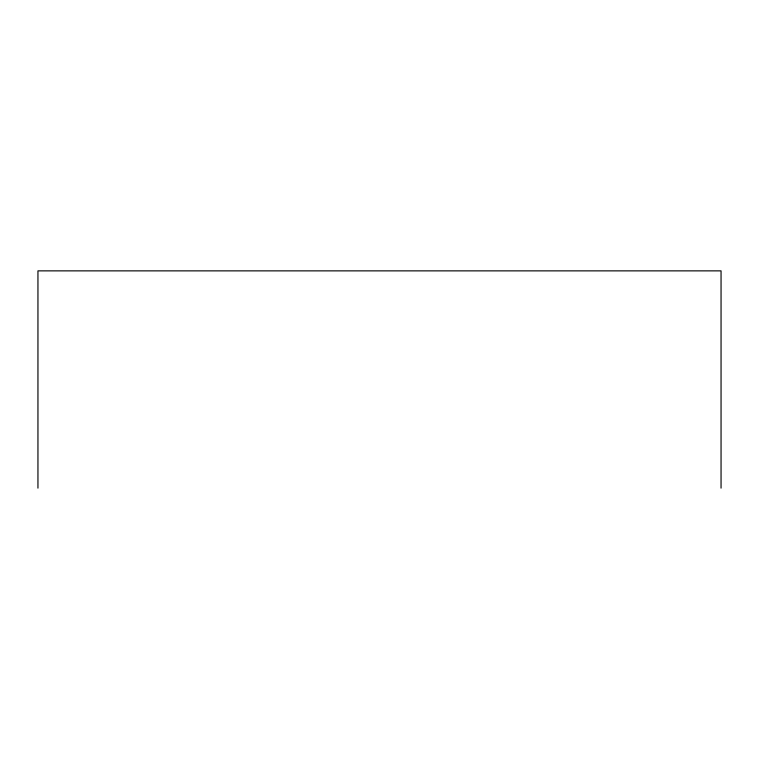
<?xml version="1.0" encoding="UTF-8"?>
<svg xmlns="http://www.w3.org/2000/svg" width="759" height="759" viewBox="0 0 759 759"><rect width="100%" height="100%" fill="white"/><g stroke="black" fill="none" stroke-linecap="round" stroke-linejoin="round"><path stroke-width="1.14" d="M721.05 488.132L721.05 270.868L37.95 270.868L37.95 488.132"/></g></svg>
